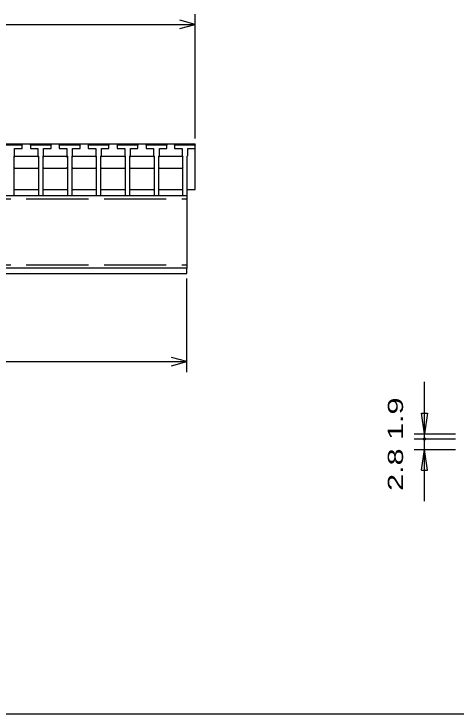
# Model space of a CAD drawing. Units: millimetres, scale not verified. Extents: x -1820 to 1736, y -1282 to 1048.
# Drawn here: x -527 to -101, y -1152 to -477 of the extents above; entities that cross this region are included whole.
import ezdxf
from ezdxf.enums import TextEntityAlignment as Align

# ---------------------------------------------------------------- set-up
doc = ezdxf.new("R2010")
doc.units = ezdxf.units.MM
doc.header["$LTSCALE"] = 10
doc.linetypes.add('DASHED', pattern=[7.5, 6, -1.5])
for name, color, linetype, lineweight in [('0_2', 150, 'Continuous', 25), ('16', 3, 'Continuous', 25), ('22', 2, 'Continuous', 25), ('32', 4, 'Continuous', 25)]:
    doc.layers.add(name, color=color, linetype=linetype, lineweight=lineweight)
doc.styles.add('ベクトル', font='')
doc.styles.get('ベクトル').set_extended_font_data('ベクトル')

msp = doc.modelspace()

# ---------------------------------------------------------------- linework, layer by layer
at = {"layer": '0_2'}
msp.add_line((1736, -1151.5), (-1724, -1151.5), dxfattribs=at)
at = {"layer": '16'}
for p, q in [((-1348, -602), (-352, -602)), ((-518.9, -603.5), (-538.9, -603.5)), ((-526.15, -613.5), (-526.15, -606.5)), ((-526.15, -606.5), (-518.9, -606.5)), ((-522.8, -603.5), (-522.3, -602)), ((-522.3, -602), (-519.4, -602)), ((-519.4, -602), (-518.9, -603.5)), ((-518.9, -606.5), (-518.9, -603.5)), ((-511, -603.5), (-510.5, -602)), ((-511, -603.5), (-511, -606.5)), ((-491, -603.5), (-511, -603.5)), ((-511, -606.5), (-503.75, -606.5)), ((-510.5, -602), (-507.6, -602)), ((-507.6, -602), (-507.1, -603.5)), ((-503.75, -606.5), (-503.75, -613.5)), ((-502.95, -603.5), (-502.45, -602)), ((-502.45, -602), (-499.55, -602)), ((-499.55, -602), (-499.05, -603.5)), ((-498.25, -613.5), (-498.25, -606.5)), ((-498.25, -606.5), (-491, -606.5)), ((-494.9, -603.5), (-494.4, -602)), ((-494.4, -602), (-491.5, -602)), ((-491.5, -602), (-491, -603.5)), ((-491, -606.5), (-491, -603.5)), ((-483.1, -603.5), (-482.6, -602)), ((-483.1, -603.5), (-483.1, -606.5)), ((-463.1, -603.5), (-483.1, -603.5)), ((-483.1, -606.5), (-475.85, -606.5)), ((-482.6, -602), (-479.7, -602)), ((-479.7, -602), (-479.2, -603.5)), ((-475.85, -606.5), (-475.85, -613.5)), ((-475.05, -603.5), (-474.55, -602)), ((-474.55, -602), (-471.65, -602)), ((-471.65, -602), (-471.15, -603.5)), ((-470.35, -613.5), (-470.35, -606.5)), ((-470.35, -606.5), (-463.1, -606.5)), ((-467, -603.5), (-466.5, -602)), ((-466.5, -602), (-463.6, -602)), ((-463.6, -602), (-463.1, -603.5)), ((-463.1, -606.5), (-463.1, -603.5)), ((-455.2, -603.5), (-454.7, -602)), ((-455.2, -603.5), (-455.2, -606.5)), ((-435.2, -603.5), (-455.2, -603.5)), ((-455.2, -606.5), (-447.95, -606.5)), ((-454.7, -602), (-451.8, -602)), ((-451.8, -602), (-451.3, -603.5)), ((-447.95, -606.5), (-447.95, -613.5)), ((-447.15, -603.5), (-446.65, -602)), ((-446.65, -602), (-443.75, -602)), ((-443.75, -602), (-443.25, -603.5)), ((-442.45, -613.5), (-442.45, -606.5)), ((-442.45, -606.5), (-435.2, -606.5)), ((-439.1, -603.5), (-438.6, -602)), ((-438.6, -602), (-435.7, -602)), ((-435.7, -602), (-435.2, -603.5)), ((-435.2, -606.5), (-435.2, -603.5)), ((-427.3, -603.5), (-426.8, -602)), ((-427.3, -603.5), (-427.3, -606.5)), ((-407.3, -603.5), (-427.3, -603.5)), ((-427.3, -606.5), (-420.05, -606.5)), ((-426.8, -602), (-423.9, -602)), ((-423.9, -602), (-423.4, -603.5)), ((-420.05, -606.5), (-420.05, -613.5)), ((-419.25, -603.5), (-418.75, -602)), ((-418.75, -602), (-415.85, -602)), ((-415.85, -602), (-415.35, -603.5)), ((-414.55, -613.5), (-414.55, -606.5)), ((-414.55, -606.5), (-407.3, -606.5)), ((-411.2, -603.5), (-410.7, -602)), ((-410.7, -602), (-407.8, -602)), ((-407.8, -602), (-407.3, -603.5)), ((-407.3, -606.5), (-407.3, -603.5)), ((-399.4, -603.5), (-398.9, -602)), ((-399.4, -603.5), (-399.4, -606.5)), ((-379.4, -603.5), (-399.4, -603.5)), ((-399.4, -606.5), (-392.15, -606.5)), ((-398.9, -602), (-396, -602)), ((-396, -602), (-395.5, -603.5)), ((-392.15, -606.5), (-392.15, -613.5)), ((-391.35, -603.5), (-390.85, -602)), ((-390.85, -602), (-387.95, -602)), ((-387.95, -602), (-387.45, -603.5)), ((-386.65, -613.5), (-386.65, -606.5)), ((-386.65, -606.5), (-379.4, -606.5)), ((-383.3, -603.5), (-382.8, -602)), ((-382.8, -602), (-379.9, -602)), ((-379.9, -602), (-379.4, -603.5)), ((-379.4, -606.5), (-379.4, -603.5)), ((-372, -603.5), (-371.5, -602)), ((-372, -603.5), (-372, -606.5)), ((-352, -603.5), (-372, -603.5)), ((-372, -606.5), (-364.75, -606.5)), ((-371.5, -602), (-368.6, -602)), ((-368.6, -602), (-368.1, -603.5)), ((-364.75, -606.5), (-364.75, -613.5)), ((-363.95, -603.5), (-363.45, -602)), ((-363.45, -602), (-360.55, -602)), ((-360.55, -602), (-360.05, -603.5)), ((-359.25, -613.5), (-359.25, -606.5)), ((-359.25, -606.5), (-352, -606.5)), ((-355.9, -603.5), (-355.4, -602)), ((-355.4, -602), (-352.5, -602)), ((-352.5, -602), (-352, -603.5)), ((-352, -646), (-352, -602)), ((-352, -606.5), (-352, -603.5)), ((-526.65, -614), (-526.15, -613.5)), ((-503.75, -613.5), (-503.25, -614)), ((-498.75, -614), (-498.25, -613.5)), ((-475.85, -613.5), (-475.35, -614)), ((-470.85, -614), (-470.35, -613.5)), ((-447.95, -613.5), (-447.45, -614)), ((-442.95, -614), (-442.45, -613.5)), ((-420.05, -613.5), (-419.55, -614)), ((-415.05, -614), (-414.55, -613.5)), ((-392.15, -613.5), (-391.65, -614)), ((-387.15, -614), (-386.65, -613.5)), ((-364.75, -613.5), (-364.25, -614)), ((-359.75, -614), (-359.25, -613.5)), ((-526.65, -652), (-526.65, -614)), ((-526.65, -615), (-525.65, -614)), ((-525.65, -614), (-504.25, -614)), ((-504.25, -614), (-503.25, -615)), ((-503.25, -614), (-503.25, -652)), ((-498.75, -652), (-498.75, -614)), ((-498.75, -615), (-497.75, -614)), ((-497.75, -614), (-476.35, -614)), ((-476.35, -614), (-475.35, -615)), ((-475.35, -614), (-475.35, -652)), ((-470.85, -652), (-470.85, -614)), ((-470.85, -615), (-469.85, -614)), ((-469.85, -614), (-448.45, -614)), ((-448.45, -614), (-447.45, -615)), ((-447.45, -614), (-447.45, -652)), ((-442.95, -652), (-442.95, -614)), ((-442.95, -615), (-441.95, -614)), ((-441.95, -614), (-420.55, -614)), ((-420.55, -614), (-419.55, -615)), ((-419.55, -614), (-419.55, -652)), ((-415.05, -652), (-415.05, -614)), ((-415.05, -615), (-414.05, -614)), ((-414.05, -614), (-392.65, -614)), ((-392.65, -614), (-391.65, -615)), ((-391.65, -614), (-391.65, -652)), ((-387.15, -652), (-387.15, -614)), ((-387.15, -615), (-386.15, -614)), ((-386.15, -614), (-364.75, -614)), ((-364.75, -614), (-363.75, -615)), ((-364.25, -614), (-364.25, -652)), ((-359.75, -652), (-359.75, -614)), ((-525.65, -626), (-526.65, -625)), ((-504.25, -626), (-525.65, -626)), ((-503.25, -625), (-504.25, -626)), ((-497.75, -626), (-498.75, -625)), ((-476.35, -626), (-497.75, -626)), ((-475.35, -625), (-476.35, -626)), ((-469.85, -626), (-470.85, -625)), ((-448.45, -626), (-469.85, -626)), ((-447.45, -625), (-448.45, -626)), ((-441.95, -626), (-442.95, -625)), ((-420.55, -626), (-441.95, -626)), ((-419.55, -625), (-420.55, -626)), ((-414.05, -626), (-415.05, -625)), ((-392.65, -626), (-414.05, -626)), ((-391.65, -625), (-392.65, -626)), ((-386.15, -626), (-387.15, -625)), ((-364.75, -626), (-386.15, -626)), ((-363.75, -625), (-364.75, -626)), ((-526.65, -646), (-503.25, -646)), ((-498.75, -646), (-475.35, -646)), ((-470.85, -646), (-447.45, -646)), ((-442.95, -646), (-419.55, -646)), ((-415.05, -646), (-391.65, -646)), ((-387.15, -646), (-364.25, -646)), ((-359.75, -646), (-352, -646)), ((-1340, -652), (-360, -652)), ((-531.15, -652), (-526.65, -652)), ((-503.25, -652), (-498.75, -652)), ((-475.35, -652), (-470.85, -652)), ((-447.45, -652), (-442.95, -652)), ((-419.55, -652), (-415.05, -652)), ((-391.65, -652), (-387.15, -652)), ((-364.25, -652), (-359.75, -652)), ((-360, -652), (-360, -722)), ((-360, -722), (-1340, -722)), ((-1340, -727), (-360, -727)), ((-360, -727), (-360, -722))]:
    msp.add_line(p, q, dxfattribs=at)
at = {"layer": '16', "linetype": 'DASHED'}
for p, q in [((-1340, -655.2), (-360, -655.2)), ((-1340, -718.8), (-360, -718.8))]:
    msp.add_line(p, q, dxfattribs=at)
at = {"layer": '22', "color": 4}
for p, q in [((-352, -597), (-352, -477)), ((-352, -487), (-367, -483)), ((-1348, -487), (-352, -487)), ((-367, -491), (-352, -487)), ((-360, -822), (-360, -732)), ((-360, -812), (-375, -808)), ((-1340, -812), (-360, -812)), ((-375, -816), (-360, -812))]:
    msp.add_line(p, q, dxfattribs=at)
at = {"layer": '32'}
for p, q in [((-131, -881.5), (-131, -831.5)), ((-131, -881.5), (-134, -861.5)), ((-134, -861.5), (-128, -861.5)), ((-128, -861.5), (-131, -881.5)), ((-141, -881.5), (-101, -881.5)), ((-131, -896.5), (-131, -881.5)), ((-141, -886.5), (-101, -886.5)), ((-141, -896.5), (-101, -896.5)), ((-134, -916.5), (-131, -896.5)), ((-128, -916.5), (-131, -896.5)), ((-131, -946.5), (-131, -896.5)), ((-134, -916.5), (-128, -916.5))]:
    msp.add_line(p, q, dxfattribs=at)
msp.add_circle((-131, -886.5), 1, dxfattribs=at)

# ---------------------------------------------------------------- texts
at = {"layer": '32', "color": 2, "style": 'ベクトル', "width": 1.5}
msp.add_text('2.8 1.9', height=14.66, rotation=90, dxfattribs=at).set_placement((-159, -936.5), align=Align.MIDDLE_LEFT)

doc.saveas('drawing.dxf')
